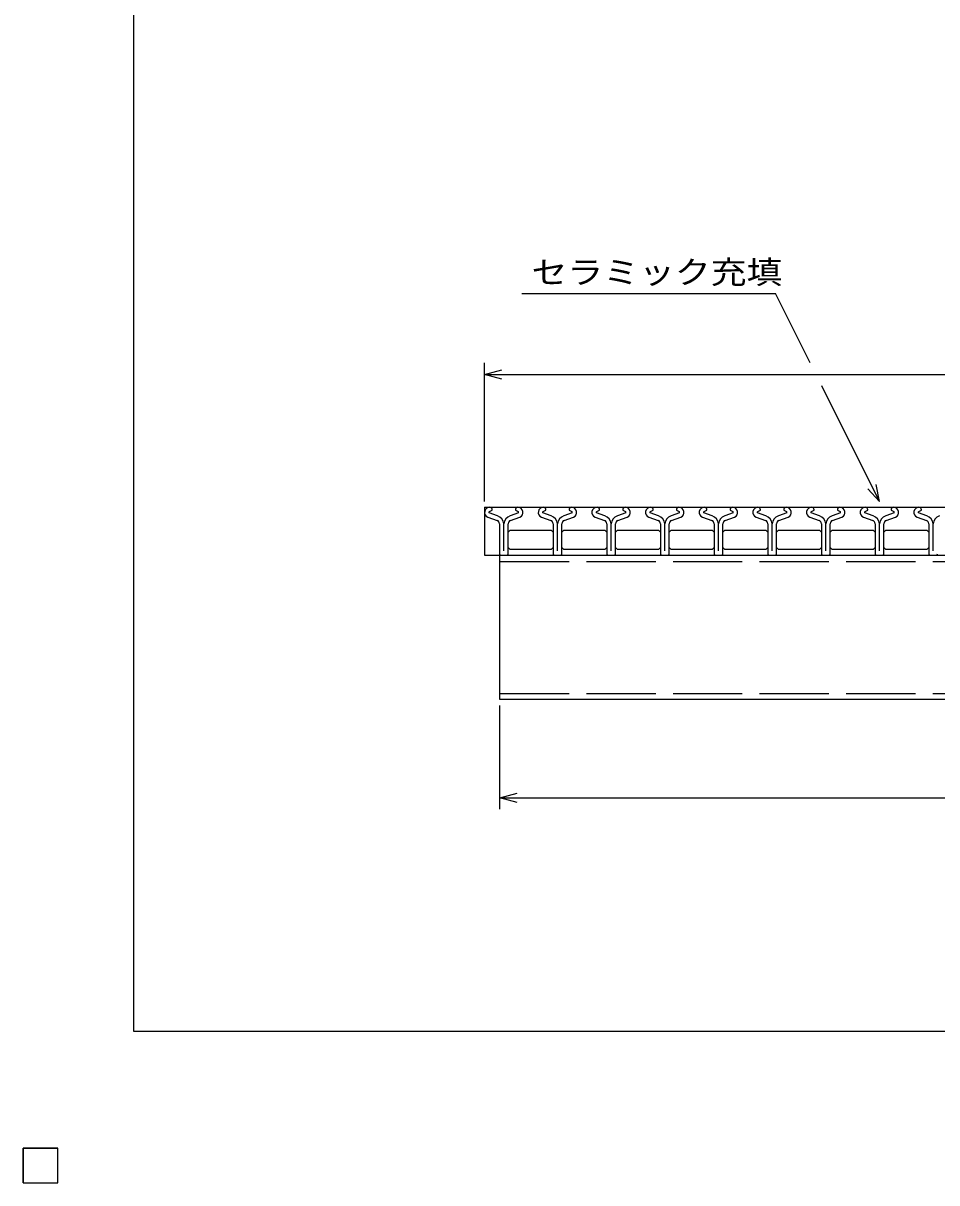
# Model space of a CAD drawing. Units: millimetres, scale not verified. Extents: x -1092 to 1042, y -770 to 629.
# Drawn here: x -1092 to -617, y -770 to -167 of the extents above; entities that cross this region are included whole.
import ezdxf
from ezdxf.enums import TextEntityAlignment as Align

# ---------------------------------------------------------------- set-up
doc = ezdxf.new("R2010")
doc.units = ezdxf.units.MM
doc.header["$LTSCALE"] = 6
doc.linetypes.add('DASHED', pattern=[7.5, 6, -1.5])
for name, color, linetype, lineweight in [('CADPAC_LAYER_0000', 150, 'Continuous', 25), ('CADPAC_LAYER_0016', 3, 'Continuous', 25), ('CADPAC_LAYER_0022', 2, 'Continuous', 25)]:
    doc.layers.add(name, color=color, linetype=linetype, lineweight=lineweight)
doc.styles.add('ベクトル', font='')
doc.styles.get('ベクトル').set_extended_font_data('ベクトル')

msp = doc.modelspace()

# ---------------------------------------------------------------- linework, layer by layer
at = {"layer": 'CADPAC_LAYER_0000'}
for p, q in [((-1034.4, -690.9), (-1034.4, 629.1)), ((1041.6, -690.9), (-1034.4, -690.9))]:
    msp.add_line(p, q, dxfattribs=at)
at = {"layer": 'CADPAC_LAYER_0016'}
for p, q in [((-852.1, -418.4), (-247.1, -418.4)), ((-852.1, -418.4), (-852.1, -443.4)), ((-845.399, -422.928), (-849.719, -421.408)), ((-849.56, -420.713), (-848.12, -420.013)), ((-848.12, -420.013), (-848.12, -419.783)), ((-834.502, -421.408), (-838.822, -422.928)), ((-836.101, -419.783), (-836.101, -420.013)), ((-836.101, -420.013), (-834.661, -420.713)), ((-817.499, -422.928), (-821.819, -421.408)), ((-821.66, -420.713), (-820.22, -420.013)), ((-820.22, -420.013), (-820.22, -419.783)), ((-806.602, -421.408), (-810.922, -422.928)), ((-808.201, -419.783), (-808.201, -420.013)), ((-808.201, -420.013), (-806.761, -420.713)), ((-789.599, -422.928), (-793.919, -421.408)), ((-793.76, -420.713), (-792.32, -420.013)), ((-792.32, -420.013), (-792.32, -419.783)), ((-778.702, -421.408), (-783.022, -422.928)), ((-780.301, -419.783), (-780.301, -420.013)), ((-780.301, -420.013), (-778.861, -420.713)), ((-761.699, -422.928), (-766.019, -421.408)), ((-765.86, -420.713), (-764.42, -420.013)), ((-764.42, -420.013), (-764.42, -419.783)), ((-750.802, -421.408), (-755.122, -422.928)), ((-752.401, -419.783), (-752.401, -420.013)), ((-752.401, -420.013), (-750.961, -420.713)), ((-733.799, -422.928), (-738.119, -421.408)), ((-737.96, -420.713), (-736.52, -420.013)), ((-736.52, -420.013), (-736.52, -419.783)), ((-722.902, -421.408), (-727.222, -422.928)), ((-724.501, -419.783), (-724.501, -420.013)), ((-724.501, -420.013), (-723.061, -420.713)), ((-705.899, -422.928), (-710.219, -421.408)), ((-710.06, -420.713), (-708.62, -420.013)), ((-708.62, -420.013), (-708.62, -419.783)), ((-695.002, -421.408), (-699.322, -422.928)), ((-696.601, -419.783), (-696.601, -420.013)), ((-696.601, -420.013), (-695.161, -420.713)), ((-677.999, -422.928), (-682.319, -421.408)), ((-682.16, -420.713), (-680.72, -420.013)), ((-680.72, -420.013), (-680.72, -419.783)), ((-667.102, -421.408), (-671.422, -422.928)), ((-668.701, -419.783), (-668.701, -420.013)), ((-668.701, -420.013), (-667.261, -420.713)), ((-650.099, -422.928), (-654.419, -421.408)), ((-654.26, -420.713), (-652.82, -420.013)), ((-652.82, -420.013), (-652.82, -419.783)), ((-639.202, -421.408), (-643.522, -422.928)), ((-640.801, -419.783), (-640.801, -420.013)), ((-640.801, -420.013), (-639.361, -420.713)), ((-622.199, -422.928), (-626.519, -421.408)), ((-626.36, -420.713), (-624.92, -420.013)), ((-624.92, -420.013), (-624.92, -419.783)), ((-850.479, -423.579), (-845.609, -425.289)), ((-844.41, -426.992), (-844.41, -442.712)), ((-842.1, -441.11), (-842.1, -427.04)), ((-839.81, -442.712), (-839.81, -426.992)), ((-838.612, -425.289), (-833.742, -423.579)), ((-822.579, -423.579), (-817.709, -425.289)), ((-816.51, -426.992), (-816.51, -442.712)), ((-814.2, -441.11), (-814.2, -427.04)), ((-811.91, -442.712), (-811.91, -426.992)), ((-810.712, -425.289), (-805.842, -423.579)), ((-794.679, -423.579), (-789.809, -425.289)), ((-788.61, -426.992), (-788.61, -442.712)), ((-786.3, -441.11), (-786.3, -427.04)), ((-784.01, -442.712), (-784.01, -426.992)), ((-782.812, -425.289), (-777.942, -423.579)), ((-766.779, -423.579), (-761.909, -425.289)), ((-760.71, -426.992), (-760.71, -442.712)), ((-758.4, -441.11), (-758.4, -427.04)), ((-756.11, -442.712), (-756.11, -426.992)), ((-754.912, -425.289), (-750.042, -423.579)), ((-738.879, -423.579), (-734.009, -425.289)), ((-732.81, -426.992), (-732.81, -442.712)), ((-730.5, -441.11), (-730.5, -427.04)), ((-728.21, -442.712), (-728.21, -426.992)), ((-727.012, -425.289), (-722.142, -423.579)), ((-710.979, -423.579), (-706.109, -425.289)), ((-704.91, -426.992), (-704.91, -442.712)), ((-702.6, -441.11), (-702.6, -427.04)), ((-700.31, -442.712), (-700.31, -426.992)), ((-699.112, -425.289), (-694.242, -423.579)), ((-683.079, -423.579), (-678.209, -425.289)), ((-677.01, -426.992), (-677.01, -442.712)), ((-674.7, -441.11), (-674.7, -427.04)), ((-672.41, -442.712), (-672.41, -426.992)), ((-671.212, -425.289), (-666.342, -423.579)), ((-655.179, -423.579), (-650.309, -425.289)), ((-649.11, -426.992), (-649.11, -442.712)), ((-646.8, -441.11), (-646.8, -427.04)), ((-644.51, -442.712), (-644.51, -426.992)), ((-643.312, -425.289), (-638.442, -423.579)), ((-627.279, -423.579), (-622.409, -425.289)), ((-621.21, -426.992), (-621.21, -442.712)), ((-618.9, -441.11), (-618.9, -427.04)), ((-839.85, -431.4), (-838.85, -430.4)), ((-838.85, -430.4), (-817.45, -430.4)), ((-817.45, -430.4), (-816.45, -431.4)), ((-811.95, -431.4), (-810.95, -430.4)), ((-810.95, -430.4), (-789.55, -430.4)), ((-789.55, -430.4), (-788.55, -431.4)), ((-784.05, -431.4), (-783.05, -430.4)), ((-783.05, -430.4), (-761.65, -430.4)), ((-761.65, -430.4), (-760.65, -431.4)), ((-756.15, -431.4), (-755.15, -430.4)), ((-755.15, -430.4), (-733.75, -430.4)), ((-733.75, -430.4), (-732.75, -431.4)), ((-728.25, -431.4), (-727.25, -430.4)), ((-727.25, -430.4), (-705.85, -430.4)), ((-705.85, -430.4), (-704.85, -431.4)), ((-700.35, -431.4), (-699.35, -430.4)), ((-699.35, -430.4), (-677.95, -430.4)), ((-677.95, -430.4), (-676.95, -431.4)), ((-672.45, -431.4), (-671.45, -430.4)), ((-671.45, -430.4), (-650.05, -430.4)), ((-650.05, -430.4), (-649.05, -431.4)), ((-644.55, -431.4), (-643.55, -430.4)), ((-643.55, -430.4), (-622.15, -430.4)), ((-622.15, -430.4), (-621.15, -431.4)), ((-838.85, -440.4), (-839.85, -439.4)), ((-816.45, -439.4), (-817.45, -440.4)), ((-810.95, -440.4), (-811.95, -439.4)), ((-788.55, -439.4), (-789.55, -440.4)), ((-783.05, -440.4), (-784.05, -439.4)), ((-760.65, -439.4), (-761.65, -440.4)), ((-755.15, -440.4), (-756.15, -439.4)), ((-732.75, -439.4), (-733.75, -440.4)), ((-727.25, -440.4), (-728.25, -439.4)), ((-704.85, -439.4), (-705.85, -440.4)), ((-699.35, -440.4), (-700.35, -439.4)), ((-676.95, -439.4), (-677.95, -440.4)), ((-671.45, -440.4), (-672.45, -439.4)), ((-649.05, -439.4), (-650.05, -440.4)), ((-643.55, -440.4), (-644.55, -439.4)), ((-621.15, -439.4), (-622.15, -440.4)), ((-852.1, -443.4), (-247.1, -443.4)), ((-844.1, -443.4), (-255.1, -443.4)), ((-844.1, -518.4), (-844.1, -443.4)), ((-843.71, -443.412), (-840.51, -443.412)), ((-817.45, -440.4), (-838.85, -440.4)), ((-815.81, -443.412), (-812.61, -443.412)), ((-789.55, -440.4), (-810.95, -440.4)), ((-787.91, -443.412), (-784.71, -443.412)), ((-761.65, -440.4), (-783.05, -440.4)), ((-760.01, -443.412), (-756.81, -443.412)), ((-733.75, -440.4), (-755.15, -440.4)), ((-732.11, -443.412), (-728.91, -443.412)), ((-705.85, -440.4), (-727.25, -440.4)), ((-704.21, -443.412), (-701.01, -443.412)), ((-677.95, -440.4), (-699.35, -440.4)), ((-676.31, -443.412), (-673.11, -443.412)), ((-650.05, -440.4), (-671.45, -440.4)), ((-648.41, -443.412), (-645.21, -443.412)), ((-622.15, -440.4), (-643.55, -440.4)), ((-620.51, -443.412), (-617.31, -443.412)), ((-255.1, -518.4), (-844.1, -518.4)), ((-1092, -751.5), (-1074, -751.5)), ((-1092, -769.5), (-1092, -751.5)), ((-1092, -751.5), (-1074, -751.5)), ((-1092, -769.5), (-1092, -751.5)), ((-1092, -751.5), (-1074, -751.5)), ((-1092, -769.5), (-1092, -751.5)), ((-1092, -751.5), (-1074, -751.5)), ((-1092, -769.5), (-1092, -751.5)), ((-1092, -751.5), (-1074, -751.5)), ((-1092, -769.5), (-1092, -751.5)), ((-1074, -769.5), (-1074, -751.5)), ((-1074, -769.5), (-1074, -751.5)), ((-1074, -769.5), (-1074, -751.5)), ((-1074, -769.5), (-1074, -751.5)), ((-1074, -769.5), (-1074, -751.5)), ((-1092, -769.5), (-1074, -769.5)), ((-1092, -769.5), (-1074, -769.5)), ((-1092, -769.5), (-1074, -769.5)), ((-1092, -769.5), (-1074, -769.5)), ((-1092, -769.5), (-1074, -769.5))]:
    msp.add_line(p, q, dxfattribs=at)
at = {"layer": 'CADPAC_LAYER_0016', "linetype": 'DASHED'}
for p, q in [((-844.1, -446.6), (-255.1, -446.6)), ((-844.1, -515.2), (-255.1, -515.2))]:
    msp.add_line(p, q, dxfattribs=at)
at = {"layer": 'CADPAC_LAYER_0016'}
for centre, radius, start, end in [((-849.41, -421.1), 2.7, 90.98, 246.68), ((-849.395, -421.116), 0.44, 111.91, 222.33), ((-849.569, -419.846), 1.45, 2.5, 85.55), ((-834.652, -419.846), 1.45, 94.45, 177.5), ((-834.811, -421.1), 2.7, 293.32, 89.02002), ((-834.826, -421.116), 0.44, 317.67, 68.08999), ((-821.51, -421.1), 2.7, 90.98, 246.68), ((-821.495, -421.116), 0.44, 111.91, 222.33), ((-821.669, -419.846), 1.45, 2.5, 85.55), ((-806.752, -419.846), 1.45, 94.45, 177.5), ((-806.911, -421.1), 2.7, 293.32, 89.02002), ((-806.926, -421.116), 0.44, 317.67, 68.08999), ((-793.61, -421.1), 2.7, 90.98, 246.68), ((-793.595, -421.116), 0.44, 111.91, 222.33), ((-793.769, -419.846), 1.45, 2.5, 85.55), ((-778.852, -419.846), 1.45, 94.45, 177.5), ((-779.011, -421.1), 2.7, 293.32, 89.02002), ((-779.026, -421.116), 0.44, 317.67, 68.08999), ((-765.71, -421.1), 2.7, 90.98, 246.68), ((-765.695, -421.116), 0.44, 111.91, 222.33), ((-765.869, -419.846), 1.45, 2.5, 85.55), ((-750.952, -419.846), 1.45, 94.45, 177.5), ((-751.111, -421.1), 2.7, 293.32, 89.02002), ((-751.126, -421.116), 0.44, 317.67, 68.08999), ((-737.81, -421.1), 2.7, 90.98, 246.68), ((-737.795, -421.116), 0.44, 111.91, 222.33), ((-737.969, -419.846), 1.45, 2.5, 85.55), ((-723.052, -419.846), 1.45, 94.45, 177.5), ((-723.211, -421.1), 2.7, 293.32, 89.02002), ((-723.226, -421.116), 0.44, 317.67, 68.08999), ((-709.91, -421.1), 2.7, 90.98, 246.68), ((-709.895, -421.116), 0.44, 111.91, 222.33), ((-710.069, -419.846), 1.45, 2.5, 85.55), ((-695.152, -419.846), 1.45, 94.45, 177.5), ((-695.311, -421.1), 2.7, 293.32, 89.02002), ((-695.326, -421.116), 0.44, 317.67, 68.08999), ((-682.01, -421.1), 2.7, 90.98, 246.68), ((-681.995, -421.116), 0.44, 111.91, 222.33), ((-682.169, -419.846), 1.45, 2.5, 85.55), ((-667.252, -419.846), 1.45, 94.45, 177.5), ((-667.411, -421.1), 2.7, 293.32, 89.02002), ((-667.426, -421.116), 0.44, 317.67, 68.08999), ((-654.11, -421.1), 2.7, 90.98, 246.68), ((-654.095, -421.116), 0.44, 111.91, 222.33), ((-654.269, -419.846), 1.45, 2.5, 85.55), ((-639.352, -419.846), 1.45, 94.45, 177.5), ((-639.511, -421.1), 2.7, 293.32, 89.02002), ((-639.526, -421.116), 0.44, 317.67, 68.08999), ((-626.21, -421.1), 2.7, 90.98, 246.68), ((-626.195, -421.116), 0.44, 111.91, 222.33), ((-626.369, -419.846), 1.45, 2.5, 85.55), ((-846.209, -426.989), 1.8, 0, 70.58), ((-846.69, -427.343), 4.6, 3.78, 73.7), ((-837.531, -427.343), 4.6, 106.3, 176.22), ((-838.012, -426.989), 1.8, 109.42, 180), ((-818.309, -426.989), 1.8, 0, 70.58), ((-818.79, -427.343), 4.6, 3.78, 73.7), ((-809.631, -427.343), 4.6, 106.3, 176.22), ((-810.112, -426.989), 1.8, 109.42, 180), ((-790.409, -426.989), 1.8, 0, 70.58), ((-790.89, -427.343), 4.6, 3.78, 73.7), ((-781.731, -427.343), 4.6, 106.3, 176.22), ((-782.212, -426.989), 1.8, 109.42, 180), ((-762.509, -426.989), 1.8, 0, 70.58), ((-762.99, -427.343), 4.6, 3.78, 73.7), ((-753.831, -427.343), 4.6, 106.3, 176.22), ((-754.312, -426.989), 1.8, 109.42, 180), ((-734.609, -426.989), 1.8, 0, 70.58), ((-735.09, -427.343), 4.6, 3.78, 73.7), ((-725.931, -427.343), 4.6, 106.3, 176.22), ((-726.412, -426.989), 1.8, 109.42, 180), ((-706.709, -426.989), 1.8, 0, 70.58), ((-707.19, -427.343), 4.6, 3.78, 73.7), ((-698.031, -427.343), 4.6, 106.3, 176.22), ((-698.512, -426.989), 1.8, 109.42, 180), ((-678.809, -426.989), 1.8, 0, 70.58), ((-679.29, -427.343), 4.6, 3.78, 73.7), ((-670.131, -427.343), 4.6, 106.3, 176.22), ((-670.612, -426.989), 1.8, 109.42, 180), ((-650.909, -426.989), 1.8, 0, 70.58), ((-651.39, -427.343), 4.6, 3.78, 73.7), ((-642.231, -427.343), 4.6, 106.3, 176.22), ((-642.712, -426.989), 1.8, 109.42, 180), ((-623.009, -426.989), 1.8, 0, 70.58), ((-623.49, -427.343), 4.6, 3.78, 73.7), ((-614.331, -427.343), 4.6, 106.3, 176.22), ((-843.71, -442.712), 0.7, 180, 270), ((-840.51, -442.712), 0.7, 270, 0), ((-815.81, -442.712), 0.7, 180, 270), ((-812.61, -442.712), 0.7, 270, 0), ((-787.91, -442.712), 0.7, 180, 270), ((-784.71, -442.712), 0.7, 270, 0), ((-760.01, -442.712), 0.7, 180, 270), ((-756.81, -442.712), 0.7, 270, 0), ((-732.11, -442.712), 0.7, 180, 270), ((-728.91, -442.712), 0.7, 270, 0), ((-704.21, -442.712), 0.7, 180, 270), ((-701.01, -442.712), 0.7, 270, 0), ((-676.31, -442.712), 0.7, 180, 270), ((-673.11, -442.712), 0.7, 270, 0), ((-648.41, -442.712), 0.7, 180, 270), ((-645.21, -442.712), 0.7, 270, 0), ((-620.51, -442.712), 0.7, 180, 270), ((-617.31, -442.712), 0.7, 270, 0)]:
    msp.add_arc(centre, radius, start, end, dxfattribs=at)
at = {"layer": 'CADPAC_LAYER_0022', "color": 4}
for p, q in [((-832.8, -307.4), (-700.8, -307.4)), ((-682.8, -343.4), (-700.8, -307.4)), ((-852.1, -415.4), (-852.1, -343.4)), ((-852.1, -349.4), (-843.1, -347)), ((-852.1, -349.4), (-247.102, -349.4)), ((-843.1, -351.8), (-852.1, -349.4)), ((-646.8, -415.4), (-676.8, -355.4)), ((-646.8, -415.4), (-652.8, -408.8)), ((-646.8, -415.4), (-648.6, -406.64)), ((-844.1, -575.4), (-844.1, -521.4)), ((-844.1, -569.4), (-835.1, -567)), ((-835.1, -571.8), (-844.1, -569.4)), ((-844.1, -569.4), (-255.1, -569.4)), ((-1074, -751.5), (-1092, -751.5)), ((-1092, -751.5), (-1092, -769.5)), ((-1074, -751.5), (-1092, -751.5)), ((-1092, -751.5), (-1092, -769.5)), ((-1074, -751.5), (-1092, -751.5)), ((-1092, -751.5), (-1092, -769.5)), ((-1074, -769.5), (-1074, -751.5)), ((-1074, -769.5), (-1074, -751.5)), ((-1074, -769.5), (-1074, -751.5)), ((-1092, -769.5), (-1074, -769.5)), ((-1092, -769.5), (-1074, -769.5)), ((-1092, -769.5), (-1074, -769.5))]:
    msp.add_line(p, q, dxfattribs=at)
at = {"layer": 'CADPAC_LAYER_0022'}
for p, q in [((-1074, -751.5), (-1092, -751.5)), ((-1092, -751.5), (-1092, -769.5)), ((-1074, -751.5), (-1092, -751.5)), ((-1092, -751.5), (-1092, -769.5)), ((-1074, -751.5), (-1092, -751.5)), ((-1092, -751.5), (-1092, -769.5)), ((-1074, -769.5), (-1074, -751.5)), ((-1074, -769.5), (-1074, -751.5)), ((-1074, -769.5), (-1074, -751.5)), ((-1092, -769.5), (-1074, -769.5)), ((-1092, -769.5), (-1074, -769.5)), ((-1092, -769.5), (-1074, -769.5))]:
    msp.add_line(p, q, dxfattribs=at)

# ---------------------------------------------------------------- texts
at = {"layer": 'CADPAC_LAYER_0022', "style": 'ベクトル', "width": 1.15}
msp.add_text('セラミック充填', height=11.88, dxfattribs=at).set_placement((-827.7, -296.3), align=Align.MIDDLE_LEFT)

doc.saveas('drawing.dxf')
